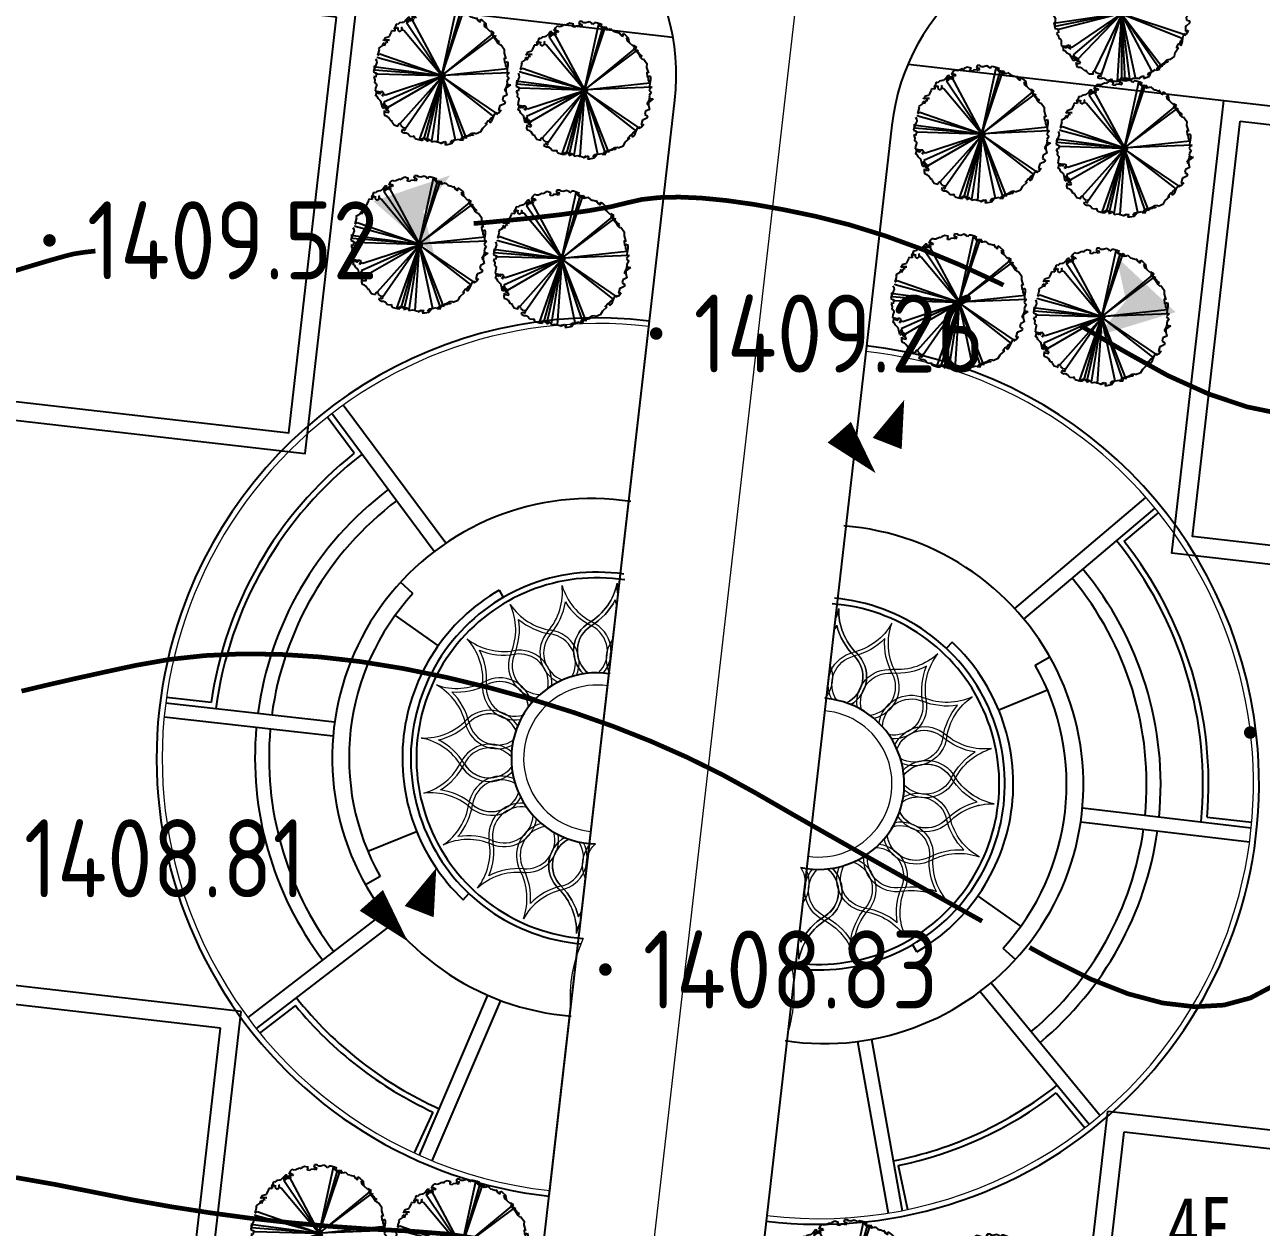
# Model space of a CAD drawing. Extents: x -2226 to 12369489, y -12501589 to 2275.
# Drawn here: x 5663848.56 to 5663888.19, y -6547785.49 to -6547746.96 of the extents above; entities that cross this region are included whole.
import ezdxf
from ezdxf.enums import TextEntityAlignment as Align

# ---------------------------------------------------------------- set-up
doc = ezdxf.new("R2010")
doc.units = 0
doc.header["$LTSCALE"] = 1000
doc.header["$MEASUREMENT"] = 0
doc.linetypes.add('DASHDOT2', pattern=[0.5, 0.25, -0.125, 0, -0.125])
doc.layers.get('0').update_dxf_attribs({"linetype": 'CONTINUOUS'})
for name, color, linetype in [('0-pav', 171, 'CONTINUOUS'), ('0-road', 33, 'CONTINUOUS'), ('0-tree', 93, 'CONTINUOUS'), ('pl-pudi01', 25, 'CONTINUOUS'), ('PUB_DIM', 3, 'CONTINUOUS'), ('PUB_TEXT', 7, 'CONTINUOUS'), ('周边地形图', 8, 'CONTINUOUS'), ('小品', 1, 'CONTINUOUS'), ('建筑轮廓', 2, 'CONTINUOUS'), ('车行道', 5, 'CONTINUOUS'), ('道路', 8, 'CONTINUOUS')]:
    doc.layers.add(name, color=color, linetype=linetype)
for name, color, linetype, lineweight in [('GROUND', 60, 'CONTINUOUS', 15), ('T填充层', 8, 'CONTINUOUS', 9), ('道路红线', 1, 'CONTINUOUS', 0)]:
    doc.layers.add(name, color=color, linetype=linetype, lineweight=lineweight)
doc.styles.add('HT', font='simhei.ttf', dxfattribs={"width": 0.8})
doc.styles.get("Standard").update_dxf_attribs({"font": 'GBENOR', "bigfont": 'GBCBIG'})

# ---------------------------------------------------------------- blocks, each defined once
blk = doc.blocks.new('gc090')
for points in [[(1.067, 1.447, 0, 1, 0), (0.52, 0.049, 1, 1, 0)], [(-1.016, 0.411, 1, 0, 0), (0.151, -0.902, 0, 0, 0)]]:
    blk.add_lwpolyline(points, format="xyseb")
blk = doc.blocks.new('wqeqweq')
at = {"layer": '0-tree', "color": 76}
for p, q in [((164421, -121681), (164339, -121702)), ((164483, -121702), (164421, -121681)), ((164638, -121629), (164545, -121691)), ((164741, -121650), (164638, -121629)), ((164762, -121681), (164741, -121650)), ((164803, -121609), (164762, -121681)), ((164855, -121598), (164803, -121609)), ((164979, -121598), (164855, -121598)), ((165084, -123763), (164948, -121609)), ((164948, -121609), (164969, -121650)), ((164969, -121650), (165031, -121660)), ((165062, -121609), (164979, -121598)), ((165031, -121660), (165062, -121691)), ((165041, -121640), (165062, -121609)), ((165041, -121691), (165041, -121640)), ((165092, -121681), (165041, -121691)), ((165084, -123763), (165185, -121629)), ((165123, -121660), (165092, -121681)), ((165154, -121691), (165123, -121660)), ((165185, -121629), (165258, -121681)), ((165258, -121681), (165196, -121702)), ((165247, -121712), (165330, -121671)), ((165330, -121671), (165351, -121650)), ((165351, -121650), (165454, -121702)), ((165722, -121753), (165640, -121681)), ((165640, -121681), (165733, -121753)), ((163688, -122042), (163647, -122104)), ((163761, -122042), (163688, -122042)), ((163812, -122021), (163761, -122042)), ((163905, -121939), (163812, -122021)), ((163967, -121939), (163905, -121939)), ((164050, -121836), (163967, -121908)), ((163967, -121908), (163967, -121939)), ((164143, -121836), (164050, -121836)), ((164184, -121836), (164143, -121836)), ((164163, -121856), (164184, -121836)), ((164174, -121929), (164163, -121856)), ((164246, -121918), (164174, -121929)), ((164266, -121877), (164246, -121918)), ((164380, -121836), (164266, -121877)), ((164339, -121702), (164339, -121784)), ((164339, -121784), (164390, -121784)), ((164421, -121856), (164380, -121836)), ((164390, -121784), (164411, -121753)), ((164411, -121753), (164442, -121815)), ((164442, -121815), (164421, -121825)), ((164421, -121825), (164421, -121856)), ((164545, -121691), (164483, -121702)), ((165062, -121691), (165092, -121691)), ((165092, -121691), (165084, -123763)), ((166311, -121991), (165084, -123763)), ((165084, -123763), (166383, -122063)), ((165144, -121733), (165154, -121691)), ((165196, -121702), (165247, -121712)), ((165454, -121702), (165516, -121702)), ((165516, -121702), (165536, -121702)), ((165536, -121702), (165660, -121702)), ((165660, -121702), (165722, -121753)), ((165733, -121753), (165753, -121774)), ((165753, -121774), (165805, -121774)), ((165805, -121774), (165784, -121691)), ((165784, -121691), (165857, -121712)), ((165857, -121712), (165980, -121774)), ((166032, -121898), (165929, -121794)), ((165929, -121794), (165960, -121877)), ((165960, -121877), (166063, -121918)), ((165980, -121774), (166032, -121898)), ((166063, -121918), (166177, -121980)), ((166177, -121980), (166197, -121960)), ((166197, -121960), (166311, -121991)), ((166301, -122032), (166228, -121970)), ((166228, -121970), (166228, -122021)), ((166228, -122021), (166311, -122104)), ((166332, -122094), (166301, -122032)), ((166383, -122063), (166383, -122145)), ((163430, -122465), (163399, -122475)), ((163492, -122352), (163430, -122465)), ((163533, -122269), (163492, -122352)), ((163513, -122372), (163585, -122331)), ((163554, -122434), (163513, -122372)), ((163585, -122259), (163533, -122269)), ((163533, -122455), (163647, -122279)), ((165084, -123763), (163533, -122455)), ((163585, -122393), (163554, -122434)), ((163585, -122331), (163585, -122259)), ((163595, -122362), (163585, -122393)), ((163647, -122352), (163595, -122362)), ((163647, -122104), (163626, -122207)), ((163626, -122207), (163647, -122166)), ((163647, -122166), (163709, -122176)), ((163647, -122279), (165084, -123763)), ((163730, -122290), (163647, -122352)), ((163761, -122228), (163657, -122238)), ((163657, -122238), (163657, -122269)), ((163657, -122269), (163657, -122290)), ((163657, -122290), (163730, -122290)), ((163709, -122176), (163771, -122187)), ((163771, -122187), (163761, -122228)), ((166311, -122104), (166435, -122187)), ((166466, -122166), (166332, -122094)), ((166383, -122145), (166466, -122187)), ((166435, -122187), (166528, -122279)), ((166486, -122197), (166466, -122166)), ((166466, -122187), (166559, -122248)), ((166569, -122218), (166486, -122197)), ((166528, -122279), (166600, -122310)), ((166559, -122248), (166569, -122218)), ((166600, -122310), (166631, -122290)), ((166631, -122290), (166776, -122403)), ((166776, -122403), (166807, -122527)), ((163141, -122868), (163120, -122991)), ((163244, -122806), (163141, -122826)), ((163141, -122826), (163141, -122868)), ((163244, -122713), (163193, -122713)), ((163193, -122713), (163244, -122806)), ((163203, -122744), (163306, -122672)), ((163224, -122682), (163203, -122744)), ((163275, -122579), (163224, -122579)), ((163224, -122579), (163224, -122682)), ((163244, -122775), (163244, -122713)), ((163317, -122517), (163275, -122579)), ((163306, -122672), (163327, -122754)), ((163399, -122475), (163317, -122517)), ((163327, -122754), (163409, -122775)), ((163409, -122775), (163451, -122702)), ((163451, -122651), (163420, -122630)), ((163420, -122630), (163440, -122713)), ((163440, -122713), (163513, -122702)), ((163451, -122702), (163451, -122651)), ((163513, -122702), (165084, -123763)), ((166807, -122527), (166910, -122692)), ((166910, -122692), (166858, -122672)), ((166858, -122672), (166858, -122692)), ((166858, -122692), (166899, -122795)), ((166899, -122795), (166920, -122816)), ((166920, -122816), (166982, -122754)), ((166972, -122899), (166930, -122785)), ((166982, -122754), (167013, -122806)), ((167013, -122806), (167034, -122878)), ((162996, -123115), (162976, -123208)), ((162976, -123208), (162986, -123177)), ((162986, -123177), (163162, -123136)), ((163120, -123033), (162996, -123115)), ((163162, -123136), (163038, -123167)), ((163038, -123167), (163110, -123208)), ((163058, -123260), (163048, -123353)), ((163100, -123239), (163058, -123239)), ((163058, -123239), (163058, -123260)), ((163110, -123208), (163100, -123239)), ((163120, -122991), (163120, -123033)), ((165084, -123763), (167044, -122971)), ((167147, -123084), (165084, -123763)), ((167044, -122971), (166972, -122899)), ((167034, -122878), (167044, -123002)), ((167044, -123002), (167065, -123084)), ((167065, -123084), (167127, -123095)), ((167127, -123105), (167085, -123198)), ((167085, -123198), (167127, -123229)), ((167127, -123095), (167147, -123084)), ((167127, -123229), (167168, -123249)), ((167168, -123249), (167137, -123373)), ((162996, -123363), (162893, -123476)), ((162893, -123476), (162924, -123507)), ((162924, -123507), (162924, -123631)), ((162924, -123631), (162924, -123703)), ((162924, -123703), (162986, -123641)), ((163017, -123270), (162976, -123322)), ((162976, -123322), (162996, -123363)), ((162986, -123641), (165084, -123763)), ((163048, -123353), (163017, -123270)), ((167137, -123373), (167158, -123425)), ((167168, -123538), (167137, -123662)), ((167137, -123662), (167168, -123672)), ((167158, -123425), (167168, -123538)), ((167281, -123445), (167168, -123590)), ((167168, -123672), (167178, -123559)), ((167168, -123590), (167189, -123672)), ((167178, -123456), (167281, -123445)), ((167178, -123559), (167178, -123456)), ((162893, -123837), (162934, -123879)), ((162934, -123879), (162965, -123951)), ((162955, -123786), (162945, -123755)), ((162955, -124023), (162945, -124075)), ((165084, -123763), (162955, -123786)), ((165084, -123763), (162955, -124188)), ((162965, -123951), (162955, -123992)), ((162955, -123992), (162955, -124023)), ((162976, -124075), (165084, -123763)), ((165041, -123788), (163065, -124290)), ((163513, -124849), (165084, -123788)), ((165084, -123788), (163533, -125096)), ((163647, -125272), (165084, -123788)), ((165106, -123778), (164211, -125622)), ((165078, -123825), (164426, -125734)), ((165084, -123788), (164948, -125942)), ((165092, -125860), (165084, -123788)), ((165084, -123788), (165185, -125922)), ((166311, -125561), (165084, -123788)), ((165084, -123788), (166383, -125488)), ((167147, -124467), (165084, -123788)), ((165084, -123788), (167044, -124580)), ((165087, -123778), (165534, -125864)), ((165087, -123797), (166056, -125631)), ((165087, -123806), (165339, -125883)), ((167261, -123796), (167158, -123889)), ((167158, -123889), (167168, -123992)), ((167168, -123992), (167261, -124013)), ((167189, -123672), (167261, -123796)), ((167261, -124013), (167261, -124085)), ((162955, -124095), (162914, -124064)), ((162914, -124064), (162934, -124157)), ((162934, -124157), (162945, -124250)), ((162945, -124075), (162976, -124075)), ((162945, -124250), (163017, -124261)), ((162955, -124147), (162955, -124095)), ((162955, -124188), (162955, -124147)), ((163027, -124384), (162996, -124405)), ((162996, -124405), (163058, -124488)), ((163017, -124261), (163079, -124281)), ((163058, -124395), (163027, -124384)), ((163089, -124291), (163048, -124302)), ((163048, -124302), (163058, -124395)), ((163079, -124281), (163089, -124291)), ((167137, -124446), (167096, -124426)), ((167096, -124426), (167096, -124488)), ((167168, -124168), (167137, -124178)), ((167137, -124178), (167137, -124343)), ((167137, -124343), (167158, -124343)), ((167178, -124415), (167137, -124446)), ((167158, -124343), (167220, -124312)), ((167261, -124085), (167168, -124168)), ((167220, -124312), (167178, -124415)), ((163058, -124488), (163069, -124570)), ((163069, -124570), (163100, -124570)), ((163100, -124570), (163141, -124601)), ((163141, -124601), (163151, -124642)), ((163151, -124642), (163151, -124735)), ((163151, -124735), (163162, -124818)), ((163162, -124818), (163358, -124807)), ((163224, -124869), (163203, -124807)), ((163203, -124807), (163306, -124880)), ((163306, -124880), (163327, -124797)), ((163327, -124797), (163409, -124776)), ((163358, -124807), (163337, -124880)), ((163409, -124776), (163451, -124849)), ((163420, -124921), (163440, -124838)), ((163440, -124838), (163513, -124849)), ((163451, -124849), (163451, -124900)), ((166858, -124859), (166899, -124756)), ((166899, -124756), (166920, -124735)), ((166920, -124735), (166982, -124797)), ((166972, -124653), (166930, -124766)), ((167044, -124580), (166972, -124653)), ((166982, -124797), (167013, -124745)), ((167013, -124745), (167034, -124673)), ((167034, -124673), (167044, -124549)), ((167044, -124549), (167065, -124467)), ((167065, -124467), (167127, -124457)), ((167127, -124457), (167147, -124467)), ((163224, -124972), (163224, -124869)), ((163275, -124972), (163224, -124972)), ((163317, -125034), (163275, -124972)), ((163399, -125076), (163317, -125034)), ((163430, -125086), (163399, -125076)), ((163451, -124900), (163420, -124921)), ((163492, -125199), (163430, -125086)), ((163533, -125282), (163492, -125199)), ((163554, -125117), (163513, -125179)), ((163513, -125179), (163585, -125220)), ((163533, -125096), (163647, -125272)), ((163585, -125158), (163554, -125117)), ((163595, -125189), (163585, -125158)), ((163585, -125220), (163585, -125292)), ((163647, -125199), (163595, -125189)), ((163730, -125261), (163647, -125199)), ((166528, -125272), (166600, -125241)), ((166600, -125241), (166631, -125261)), ((166631, -125261), (166776, -125148)), ((166776, -125148), (166807, -125024)), ((166807, -125024), (166910, -124859)), ((166910, -124859), (166858, -124880)), ((166858, -124880), (166858, -124859)), ((163585, -125292), (163533, -125282)), ((163647, -125447), (163626, -125344)), ((163626, -125344), (163647, -125385)), ((163647, -125385), (163709, -125375)), ((163688, -125509), (163647, -125447)), ((163657, -125282), (163657, -125261)), ((163657, -125261), (163730, -125261)), ((163657, -125313), (163657, -125282)), ((163761, -125323), (163657, -125313)), ((163761, -125509), (163688, -125509)), ((163709, -125375), (163771, -125365)), ((163771, -125365), (163761, -125323)), ((163812, -125530), (163761, -125509)), ((163905, -125612), (163812, -125530)), ((163967, -125612), (163905, -125612)), ((163967, -125643), (163967, -125612)), ((164050, -125715), (163967, -125643)), ((164174, -125623), (164163, -125695)), ((164246, -125633), (164174, -125623)), ((164266, -125674), (164246, -125633)), ((165960, -125674), (166063, -125633)), ((166063, -125633), (166177, -125571)), ((166177, -125571), (166197, -125592)), ((166197, -125592), (166311, -125561)), ((166228, -125530), (166311, -125447)), ((166301, -125519), (166228, -125581)), ((166228, -125581), (166228, -125530)), ((166332, -125457), (166301, -125519)), ((166311, -125447), (166435, -125365)), ((166466, -125385), (166332, -125457)), ((166383, -125406), (166466, -125365)), ((166383, -125488), (166383, -125406)), ((166435, -125365), (166528, -125272)), ((166466, -125365), (166559, -125303)), ((166486, -125354), (166466, -125385)), ((166569, -125334), (166486, -125354)), ((166559, -125303), (166569, -125334)), ((164143, -125715), (164050, -125715)), ((164184, -125715), (164143, -125715)), ((164163, -125695), (164184, -125715)), ((164380, -125715), (164266, -125674)), ((164339, -125850), (164339, -125767)), ((164339, -125767), (164390, -125767)), ((164421, -125870), (164339, -125850)), ((164421, -125695), (164380, -125715)), ((164390, -125767), (164411, -125798)), ((164411, -125798), (164442, -125736)), ((164421, -125726), (164421, -125695)), ((164442, -125736), (164421, -125726)), ((164483, -125850), (164421, -125870)), ((164545, -125860), (164483, -125850)), ((164638, -125922), (164545, -125860)), ((164741, -125901), (164638, -125922)), ((164762, -125870), (164741, -125901)), ((164803, -125942), (164762, -125870)), ((164855, -125953), (164803, -125942)), ((164979, -125953), (164855, -125953)), ((164948, -125942), (164969, -125901)), ((164969, -125901), (165031, -125891)), ((165062, -125942), (164979, -125953)), ((165031, -125891), (165062, -125860)), ((165092, -125870), (165041, -125860)), ((165041, -125860), (165041, -125911)), ((165041, -125911), (165062, -125942)), ((165062, -125860), (165092, -125860)), ((165123, -125891), (165092, -125870)), ((165154, -125860), (165123, -125891)), ((165144, -125819), (165154, -125860)), ((165185, -125922), (165258, -125870)), ((165196, -125850), (165247, -125839)), ((165258, -125870), (165196, -125850)), ((165247, -125839), (165330, -125880)), ((165330, -125880), (165351, -125901)), ((165351, -125901), (165454, -125850)), ((165454, -125850), (165516, -125850)), ((165516, -125850), (165536, -125850)), ((165536, -125850), (165660, -125850)), ((165722, -125798), (165640, -125870)), ((165640, -125870), (165733, -125798)), ((165660, -125850), (165722, -125798)), ((165733, -125798), (165753, -125777)), ((165753, -125777), (165805, -125777)), ((165805, -125777), (165784, -125860)), ((165784, -125860), (165857, -125839)), ((165857, -125839), (165980, -125777)), ((166032, -125653), (165929, -125757)), ((165929, -125757), (165960, -125674)), ((165980, -125777), (166032, -125653))]:
    blk.add_line(p, q, dxfattribs=at)
for centre, radius in [((165069, -123732), 75.1), ((165078, -123769), 85.9), ((165056, -123787), 34.9), ((165106, -123778), 75.1), ((165083, -123767), 42.8)]:
    blk.add_circle(centre, radius, dxfattribs=at)

msp = doc.modelspace()

# ---------------------------------------------------------------- hatches: boundary and pattern name
at = {"layer": 'PUB_DIM'}
for points in [[(5663861.336, -6547752.934), (5663862.197, -6547751.782), (5663859.735, -6547752.612), (5663861.684, -6547754.329)], [(5663883.858, -6547755.796), (5663882.962, -6547756.921), (5663885.449, -6547756.167), (5663883.553, -6547754.39)]]:
    msp.add_hatch(color=256, dxfattribs=at).paths.add_polyline_path(points)

# ---------------------------------------------------------------- linework, layer by layer
for p, q in [((5663863.397, -6547778.055), (5663861.198, -6547783.181)), ((5663863.814, -6547778.224), (5663861.612, -6547783.359)), ((5663875.7, -6547779.468), (5663876.68, -6547784.959)), ((5663875.256, -6547779.538), (5663876.237, -6547785.038))]:
    msp.add_line(p, q)
at = {"layer": '0-pav', "color": 9}
for p, q in [((5663862.053, -6547763.573), (5663858.763, -6547759.149)), ((5663861.687, -6547763.836), (5663858.401, -6547759.417)), ((5663880.291, -6547765.666), (5663884.499, -6547762.103)), ((5663880.588, -6547766.005), (5663884.789, -6547762.447)), ((5663861.004, -6547765.186), (5663860.607, -6547764.82)), ((5663863.764, -6547765.074), (5663863.899, -6547765.307)), ((5663860.433, -6547765.884), (5663861.81, -6547766.859)), ((5663878.285, -6547766.741), (5663878.1, -6547766.937)), ((5663880.947, -6547767.475), (5663881.417, -6547767.209)), ((5663881.345, -6547768.284), (5663879.783, -6547768.923)), ((5663858.492, -6547769.302), (5663853.076, -6547768.699)), ((5663858.443, -6547769.749), (5663853.026, -6547769.146)), ((5663882.461, -6547772.053), (5663887.873, -6547772.694)), ((5663882.408, -6547772.5), (5663887.82, -6547773.141)), ((5663859.557, -6547773.444), (5663861.12, -6547772.809)), ((5663859.953, -6547774.254), (5663859.482, -6547774.519)), ((5663862.614, -6547774.995), (5663862.799, -6547774.798)), ((5663880.485, -6547775.847), (5663879.106, -6547774.874)), ((5663860.069, -6547775.419), (5663855.705, -6547778.767)), ((5663860.349, -6547775.772), (5663855.979, -6547779.124)), ((5663877.157, -6547776.664), (5663877.02, -6547776.431)), ((5663879.916, -6547776.546), (5663880.314, -6547776.91)), ((5663879.187, -6547777.935), (5663882.683, -6547782.19)), ((5663879.539, -6547777.654), (5663883.031, -6547781.904))]:
    msp.add_line(p, q, dxfattribs=at)
for centre, radius, start, end in [((5663866.719, -6547770.443), 10.78, 127.1495, 172.4562), ((5663866.719, -6547770.443), 10.33, 127.1495, 172.4043), ((5663866.719, -6547770.443), 8.305, 81.1966, 265.5773), ((5663874.19, -6547771.301), 8.305, 261.325, 85.7058), ((5663874.19, -6547771.301), 10.78, 354.4462, 39.7528), ((5663866.898, -6547770.464), 5.965, 81.7144, 265.0673), ((5663866.898, -6547770.464), 5.785, 81.1052, 265.6775), ((5663874.19, -6547771.301), 10.33, 354.498, 39.7528), ((5663866.719, -6547770.443), 7.765, 137.3885, 209.3884), ((5663866.898, -6547770.464), 6.235, 120.1746, 226.6023), ((5663874.011, -6547771.281), 5.785, 261.2249, 85.7971), ((5663874.011, -6547771.281), 5.965, 261.835, 85.1879), ((5663874.011, -6547771.281), 6.235, 300.3, 46.7277), ((5663874.19, -6547771.301), 7.765, 317.5139, 29.5139), ((5663866.719, -6547770.443), 10.78, 174.848, 216.9536), ((5663866.719, -6547770.443), 10.33, 174.9003, 216.9536), ((5663874.19, -6547771.301), 10.33, 309.9488, 352.002), ((5663874.19, -6547771.301), 10.78, 309.9488, 352.0543)]:
    msp.add_arc(centre, radius, start, end, dxfattribs=at)
at = {"layer": 'GROUND', "color": 9}
for centre, radius, start, end in [((5663866.898, -6547770.464), 13.934, 83.1228, 193.8855), ((5663874.011, -6547771.281), 13.934, 333.0168, 83.7795), ((5663866.898, -6547770.464), 13.934, 193.8855, 263.7795), ((5663870.54, -6547778.135), 4.5, 154.9921, 184.713), ((5663868.725, -6547777.927), 4.5, 342.1893, 11.9103), ((5663874.011, -6547771.281), 13.934, 263.1228, 333.0168)]:
    msp.add_arc(centre, radius, start, end, dxfattribs=at)
at = {"layer": 'pl-pudi01'}
for p, q in [((5663859.216, -6547746.191), (5663869.338, -6547747.353)), ((5663876.872, -6547748.218), (5663886.993, -6547749.38))]:
    msp.add_line(p, q, dxfattribs=at)
at = {"layer": 'T填充层'}
for centre, start, end in [((5663866.898, -6547770.464), 81.5009, 265.4014), ((5663866.898, -6547770.464), 81.5009, 265.4014), ((5663874.011, -6547771.281), 261.5009, 85.4014), ((5663874.011, -6547771.281), 261.5009, 85.4014)]:
    msp.add_arc(centre, 2.347, start, end, dxfattribs=at)
at = {"layer": 'T填充层', "extrusion": (-1.03458e-10, -1.85213e-10, -1)}
for centre, major_axis, start_param, end_param in [((5663865.653, -6547764.462), (1.616, 1.064), 0.782615, 1.607055), ((5663869.482, -6547764.906), (1.882, 0.444), 3.19828, 3.403849), ((5663865.653, -6547764.462), (-1.809, 0.97), 3.11629, 3.674126), ((5663869.482, -6547764.906), (1.842, 0.907), 3.269214, 3.362751), ((5663867.202, -6547767.011), (-0.455, 0.944), 4.368289, 6.185888), ((5663867.202, -6547767.011), (0.486, 0.792), 3.264818, 5.186562), ((5663868.254, -6547767.274), (-0.425, 0.958), 4.651711, 5.775712), ((5663868.254, -6547767.274), (-0.87, 0.326), -0.480259, -0.00833), ((5663866.404, -6547773.895), (0.844, 0.621), 2.981795, 4.799396), ((5663866.404, -6547773.895), (0.845, 0.387), 2.777536, 4.650863), ((5663867.488, -6547773.88), (0.548, 0.893), 3.731782, 4.871535), ((5663867.488, -6547773.88), (0.775, 0.513), 3.572858, 4.539492), ((5663864.313, -6547776.022), (-0.646, 1.823), 1.11754, 1.941982), ((5663864.313, -6547776.022), (-0.357, 2.021), 0.951501, 1.509339), ((5663868.142, -6547776.466), (1.377, 1.522), 4.443815, 4.549393), ((5663868.142, -6547776.466), (0.512, 1.865), 4.645026, 4.870644)]:
    msp.add_ellipse(centre, major_axis=major_axis, ratio=1, start_param=start_param, end_param=end_param, dxfattribs=at)
at = {"layer": 'T填充层'}
for centre, major_axis, start_param, end_param in [((5663865.653, -6547764.462), (-1.732, 0.861), 2.578235, 3.402681), ((5663869.482, -6547764.906), (-1.347, 1.388), 0.770253, 0.975821), ((5663863.86, -6547765.141), (1.932, -0.087), -0.665458, 0.158988), ((5663867.638, -6547764.38), (0.598, 1.839), 2.168859, 2.993291), ((5663865.722, -6547764.449), (-1.582, 1.113), 1.211046, 2.035492), ((5663862.363, -6547766.34), (1.888, 0.419), -0.614932, 0.209511), ((5663863.86, -6547765.141), (-2.025, 0.338), 2.596304, 3.154139), ((5663867.638, -6547764.38), (1.44, 1.463), 2.898833, 3.456671), ((5663865.653, -6547764.462), (-1.591, 1.297), 2.800535, 3.358375), ((5663869.482, -6547764.906), (1.986, 0.519), 3.122124, 3.215661), ((5663862.363, -6547766.34), (0.35, 2.023), 4.486968, 5.044804), ((5663865.722, -6547764.449), (1.731, 1.103), 3.439064, 3.996908), ((5663872.753, -6547765.282), (-1.733, 0.859), 3.19828, 3.403849), ((5663876.583, -6547765.717), (-1.332, 1.402), 0.782615, 1.607055), ((5663866.12, -6547767.086), (0.966, 0.405), 2.033878, 3.851494), ((5663865.281, -6547767.398), (0.822, 0.65), -1.064821, 0.752782), ((5663867.202, -6547767.011), (-0.705, 0.775), -0.191958, 1.62565), ((5663867.202, -6547767.011), (0.421, 0.829), 1.01574, 2.937489), ((5663866.307, -6547767.048), (0.845, 0.387), -1.242948, 0.678799), ((5663866.307, -6547767.048), (0.652, 0.82), 4.674608, 6.492208), ((5663872.753, -6547765.282), (-1.588, 1.3), 3.269214, 3.362751), ((5663876.583, -6547765.717), (1.982, 0.535), 3.11629, 3.674126), ((5663863.92, -6547765.106), (1.924, -0.196), 4.155194, 4.979639), ((5663861.311, -6547767.943), (1.777, 0.763), -0.488063, 0.336384), ((5663866.12, -6547767.086), (-0.656, 0.658), 0.076124, 1.997873), ((5663865.281, -6547767.398), (-0.184, 0.911), 4.013246, 5.934994), ((5663861.311, -6547767.943), (1.988, 0.51), -0.333428, 0.224414), ((5663863.92, -6547765.106), (-1.56, 1.334), 1.886171, 2.444014), ((5663865.114, -6547767.492), (1.004, 0.302), 2.452787, 4.270396), ((5663865.114, -6547767.492), (0.738, 0.565), 2.092063, 4.013807), ((5663864.412, -6547768.048), (-1.005, 0.298), 3.349105, 5.166705), ((5663864.412, -6547768.048), (-0.894, 0.252), 3.231449, 5.153196), ((5663874.497, -6547767.848), (-0.294, 0.882), 3.264818, 5.186562), ((5663874.497, -6547767.848), (0.657, 0.817), 4.368289, 6.185888), ((5663873.413, -6547767.866), (0.631, 0.836), 4.651711, 5.775712), ((5663862.41, -6547766.289), (-0.38, 1.897), 2.599539, 3.423983), ((5663863.787, -6547768.934), (0.906, 0.527), -0.294378, 1.523236), ((5663863.787, -6547768.934), (0.906, 0.527), -0.294378, 1.523236), ((5663863.787, -6547768.934), (-0.87, 0.326), 3.628619, 5.55037), ((5663863.787, -6547768.934), (-0.872, 0.321), 3.672155, 5.545488), ((5663873.413, -6547767.866), (0.921, 0.12), -0.480259, -0.00833), ((5663860.805, -6547769.793), (-1.129, 1.57), 4.320612, 5.145059), ((5663862.41, -6547766.289), (-0.625, 1.955), 2.754333, 3.312177), ((5663860.805, -6547769.793), (1.828, 0.933), -0.240085, 0.317761), ((5663864.283, -6547768.188), (0.909, 0.521), 2.539327, 4.356941), ((5663864.283, -6547768.188), (-0.753, 0.545), 0.544492, 2.466245), ((5663863.467, -6547769.97), (0.422, 0.959), -0.609607, 1.208007), ((5663863.467, -6547769.97), (1.041, 0.116), 0.436186, 2.2538), ((5663863.467, -6547769.97), (-0.065, 0.927), -1.198087, 0.723664), ((5663863.467, -6547769.97), (0.137, 0.919), -0.931146, 0.942186), ((5663861.34, -6547767.88), (-1.183, 1.53), 2.453134, 3.277579), ((5663861.34, -6547767.88), (-1.402, 1.332), 2.300049, 3.124494), ((5663861.34, -6547767.88), (-0.79, 1.895), 2.982824, 3.540669), ((5663861.34, -6547767.88), (1.632, 1.245), 4.296788, 4.854631), ((5663863.708, -6547769.108), (0.861, 0.597), 2.767159, 4.584769), ((5663863.708, -6547769.108), (0.926, 0.082), 3.284878, 5.206628), ((5663860.896, -6547771.708), (1.168, 1.542), -0.376436, 0.448006), ((5663860.896, -6547771.708), (-1.626, 1.047), 4.259686, 5.084131), ((5663860.896, -6547771.708), (-1.795, 0.996), 4.194031, 4.751872), ((5663860.896, -6547771.708), (-1.431, 1.472), 4.487235, 5.04508), ((5663863.482, -6547771.054), (0.971, 0.395), 0.474631, 2.292245), ((5663863.482, -6547771.054), (-0.281, 0.886), -1.121029, 0.800722), ((5663860.813, -6547769.724), (1.926, 0.181), -1.38098, -0.556535), ((5663860.813, -6547769.724), (0.182, 2.045), 3.780913, 4.338758), ((5663863.445, -6547770.16), (-0.999, 0.316), 0.852269, 2.669875), ((5663863.445, -6547770.16), (-0.408, 0.965), 1.717004, 3.534622), ((5663863.445, -6547770.16), (-0.084, 0.926), 2.02652, 3.899847), ((5663863.445, -6547770.16), (-0.895, 0.249), 0.817585, 2.739338), ((5663863.832, -6547772.081), (-0.548, 0.893), -0.945542, 0.872071), ((5663863.832, -6547772.081), (0.917, 0.148), 0.911636, 2.833387), ((5663861.574, -6547773.502), (-1.828, 0.632), 4.334299, 5.158739), ((5663861.574, -6547773.502), (0.751, 1.91), -0.335914, 0.221926), ((5663863.52, -6547771.242), (0.906, 0.208), 3.775874, 5.697622), ((5663860.882, -6547771.64), (0.904, 1.71), 4.225732, 5.050177), ((5663860.882, -6547771.64), (-1.719, 1.122), 3.013445, 3.57129), ((5663863.52, -6547771.242), (-0.715, 0.766), 1.680419, 3.498024), ((5663863.52, -6547771.242), (-0.715, 0.766), 1.680419, 3.498024), ((5663863.52, -6547771.242), (0.905, 0.213), 3.770079, 5.643406), ((5663864.481, -6547772.949), (0.27, 1.013), 0.179526, 1.997142), ((5663864.481, -6547772.949), (-0.15, 0.917), -0.347082, 1.574669), ((5663863.926, -6547772.248), (-0.541, 0.755), 2.123335, 4.045083), ((5663863.926, -6547772.248), (1.046, -0.068), 4.380324, 6.197931), ((5663865.368, -6547773.574), (0.597, 0.861), 0.839136, 2.656751), ((5663865.368, -6547773.574), (0.791, 0.487), 1.147645, 3.069395), ((5663862.774, -6547774.998), (1.932, 0.084), 1.130886, 1.955329), ((5663862.774, -6547774.998), (2.051, -0.084), 1.214959, 1.772802), ((5663861.54, -6547773.441), (-0.038, 1.934), 4.034132, 4.858577), ((5663861.54, -6547773.441), (-2.026, 0.331), 2.911412, 3.469258), ((5663864.622, -6547773.079), (-1.033, 0.178), 1.658644, 3.476251), ((5663864.622, -6547773.079), (0.74, 0.562), 3.981095, 5.902844), ((5663866.404, -6547773.895), (1.043, 0.104), 2.018613, 3.836229), ((5663866.404, -6547773.895), (0.908, 0.197), 1.800059, 3.721812), ((5663865.542, -6547773.654), (-0.649, 0.665), 2.600487, 4.522234), ((5663865.542, -6547773.654), (-0.319, 0.998), 3.063876, 4.881483), ((5663864.377, -6547776.051), (-1.857, 0.874), -1.213114, -0.655273), ((5663872.662, -6547774.474), (-0.639, 0.675), 3.572858, 4.539492), ((5663864.377, -6547776.051), (1.71, 0.904), 1.001856, 1.826298), ((5663862.722, -6547774.951), (-0.4, 1.892), 4.159612, 4.984056), ((5663862.722, -6547774.951), (1.358, 1.54), -0.926047, -0.368203), ((5663872.662, -6547774.474), (-0.331, 0.994), 3.731782, 4.871535), ((5663873.714, -6547774.734), (-0.735, 0.569), 2.777536, 4.650863), ((5663873.714, -6547774.734), (-0.681, 0.796), 2.981795, 4.799396), ((5663866.227, -6547776.557), (-1.356, 1.38), -0.544804, 0.279635), ((5663866.227, -6547776.557), (-0.912, 1.839), -0.228318, 0.329522), ((5663864.313, -6547776.022), (-0.076, 1.933), 4.642573, 5.467022), ((5663864.313, -6547776.022), (-0.993, 1.796), 4.443538, 5.001383), ((5663868.142, -6547776.466), (0.747, 1.912), 1.370452, 1.47603), ((5663875.268, -6547777.28), (0.806, 1.888), 0.951501, 1.509339), ((5663868.142, -6547776.466), (1.045, 1.628), 1.715471, 1.94109), ((5663875.268, -6547777.28), (1.043, 1.629), 1.11754, 1.941982), ((5663871.439, -6547776.844), (-0.997, 1.795), 4.443815, 4.549393), ((5663871.439, -6547776.844), (-0.076, 1.933), 4.645026, 4.870644)]:
    msp.add_ellipse(centre, major_axis=major_axis, ratio=1, start_param=start_param, end_param=end_param, dxfattribs=at)
at = {"layer": 'T填充层', "extrusion": (5.87953e-11, -2.03839e-10, -1)}
for centre, major_axis, start_param, end_param in [((5663872.753, -6547765.282), (1.626, 1.047), 0.770253, 0.975821), ((5663876.583, -6547765.717), (1.882, 0.446), 2.578235, 3.402681), ((5663872.753, -6547765.282), (-1.817, 0.956), 3.122124, 3.215661), ((5663876.583, -6547765.717), (1.844, 0.902), 2.800535, 3.358375), ((5663879.362, -6547768.291), (0.118, 2.049), 4.486968, 5.044804), ((5663876.281, -6547768.661), (0.386, 0.845), 4.013246, 5.934994), ((5663876.979, -6547769.49), (0.928, 0.043), 3.231449, 5.153196), ((5663876.422, -6547768.79), (-0.591, 0.717), 2.092063, 4.013807), ((5663876.422, -6547768.79), (-0.909, 0.521), 2.452787, 4.270396), ((5663880.024, -6547770.091), (-1.558, 1.146), -0.488063, 0.336384), ((5663880.097, -6547772.008), (-1.569, 1.323), -0.240085, 0.317761), ((5663879.574, -6547773.853), (1.974, 0.563), 4.194031, 4.751872), ((5663879.574, -6547773.853), (1.727, 1.11), 4.487235, 5.04508), ((5663879.574, -6547773.853), (-0.788, 1.766), -0.376436, 0.448006), ((5663879.574, -6547773.853), (1.821, 0.651), 4.259686, 5.084131), ((5663880.105, -6547771.938), (0.286, 2.033), 3.780913, 4.338758), ((5663875.801, -6547774.249), (0.354, 0.859), -0.347082, 1.574669), ((5663878.507, -6547775.446), (-0.299, 2.031), -0.335914, 0.221926), ((5663874.796, -6547774.657), (-0.386, 0.974), 0.839136, 2.656751), ((5663876.501, -6547773.691), (-1.034, 0.171), 4.380324, 6.197931), ((5663879.603, -6547773.789), (1.929, 0.703), 3.013445, 3.57129), ((5663879.603, -6547773.789), (-0.493, 1.87), 4.225732, 5.050177), ((5663874.609, -6547774.695), (0.537, 0.9), 3.063876, 4.881483), ((5663873.284, -6547777.367), (1.305, 1.585), -0.228318, 0.329522), ((5663875.2, -6547777.293), (-1.46, 1.268), 1.001856, 1.826298), ((5663871.439, -6547776.844), (-0.649, 1.822), 1.715471, 1.94109)]:
    msp.add_ellipse(centre, major_axis=major_axis, ratio=1, start_param=start_param, end_param=end_param, dxfattribs=at)
at = {"layer": 'T填充层', "extrusion": (5.87952e-11, -2.03839e-10, -1)}
for centre, major_axis, start_param, end_param in [((5663874.669, -6547765.187), (-0.165, 1.927), 2.168859, 2.993291), ((5663874.497, -6547767.848), (-0.222, 0.902), 1.01574, 2.937489), ((5663875.534, -6547768.167), (-0.849, 0.614), 2.033878, 3.851494), ((5663877.073, -6547769.657), (0.857, 0.36), 0.544492, 2.466245), ((5663880.097, -6547772.008), (1.456, 1.273), 4.320612, 5.145059), ((5663877.425, -6547770.683), (-0.704, 0.777), 2.767159, 4.584769), ((5663875.268, -6547777.28), (0.512, 1.865), 4.642573, 5.467022)]:
    msp.add_ellipse(centre, major_axis=major_axis, ratio=1, start_param=start_param, end_param=end_param, dxfattribs=at)
at = {"layer": 'T填充层', "extrusion": (5.87954e-11, -2.03839e-10, -1)}
for centre, major_axis, start_param, end_param in [((5663878.176, -6547766.784), (-1.902, 0.353), -0.665458, 0.158988), ((5663874.669, -6547765.187), (-1.071, 1.751), 2.898833, 3.456671), ((5663878.176, -6547766.784), (2.049, -0.13), 2.596304, 3.154139), ((5663874.497, -6547767.848), (0.862, 0.595), -0.191958, 1.62565), ((5663876.519, -6547765.688), (1.793, 0.725), 1.211046, 2.035492), ((5663875.534, -6547768.167), (0.788, 0.492), 0.076124, 1.997873), ((5663877.387, -6547770.495), (0.922, 0.12), 3.628619, 5.55037), ((5663877.387, -6547770.495), (0.922, 0.115), 3.672155, 5.545488), ((5663879.327, -6547768.231), (0.799, 1.761), 2.599539, 3.423983), ((5663877.464, -6547771.577), (0.274, 0.888), -1.198087, 0.723664), ((5663877.464, -6547771.577), (0.075, 0.926), -0.931146, 0.942186), ((5663877.425, -6547770.683), (-0.883, 0.29), 3.284878, 5.206628), ((5663880.01, -6547770.023), (1.199, 1.666), 2.982824, 3.540669), ((5663880.01, -6547770.023), (-1.307, 1.583), 4.296788, 4.854631), ((5663880.01, -6547770.023), (1.499, 1.222), 2.453134, 3.277579), ((5663877.443, -6547771.767), (0.291, 0.883), 2.02652, 3.899847), ((5663880.105, -6547771.938), (-1.834, 0.613), -1.38098, -0.556535), ((5663876.631, -6547773.55), (-0.86, 0.352), 0.911636, 2.833387), ((5663877.125, -6547772.804), (-0.833, 0.413), 3.770079, 5.643406), ((5663878.507, -6547775.446), (1.924, 0.201), 4.334299, 5.158739), ((5663873.714, -6547774.734), (-0.84, 0.398), 1.800059, 3.721812), ((5663878.554, -6547775.395), (2.048, -0.137), 2.911412, 3.469258), ((5663878.554, -6547775.395), (0.475, 1.875), 4.034132, 4.858577), ((5663877, -6547776.632), (-1.863, 0.52), 1.130886, 1.955329), ((5663877.061, -6547776.597), (0.818, 1.753), 4.159612, 4.984056), ((5663871.439, -6547776.844), (-0.294, 2.032), 1.370452, 1.47603)]:
    msp.add_ellipse(centre, major_axis=major_axis, ratio=1, start_param=start_param, end_param=end_param, dxfattribs=at)
at = {"layer": 'T填充层', "extrusion": (5.87953e-11, -2.0384e-10, -1)}
for centre, major_axis, start_param, end_param in [((5663875.36, -6547768.088), (-0.449, 0.947), 4.674608, 6.492208), ((5663875.36, -6547768.088), (-0.735, 0.568), -1.242948, 0.678799), ((5663876.281, -6547768.661), (-0.653, 0.82), -1.064821, 0.752782), ((5663878.125, -6547766.737), (1.822, 0.946), 1.886171, 2.444014), ((5663878.125, -6547766.737), (-1.919, 0.245), 4.155194, 4.979639), ((5663880.024, -6547770.091), (-1.821, 0.947), -0.333428, 0.224414), ((5663877.387, -6547770.495), (-0.762, 0.719), -0.294378, 1.523236), ((5663877.387, -6547770.495), (-0.762, 0.719), -0.294378, 1.523236), ((5663877.464, -6547771.577), (-0.193, 1.03), -0.609607, 1.208007), ((5663877.464, -6547771.577), (-0.988, 0.349), 0.436186, 2.2538), ((5663877.204, -6547772.63), (-0.856, 0.605), 0.474631, 2.292245), ((5663877.443, -6547771.767), (1.045, 0.081), 0.852269, 2.669875), ((5663875.635, -6547774.343), (-0.594, 0.715), 3.981095, 5.902844), ((5663873.714, -6547774.734), (-0.992, 0.338), 2.018613, 3.836229), ((5663877, -6547776.632), (-2.017, 0.383), 1.214959, 1.772802), ((5663877.061, -6547776.597), (-0.973, 1.807), -0.926047, -0.368203)]:
    msp.add_ellipse(centre, major_axis=major_axis, ratio=1, start_param=start_param, end_param=end_param, dxfattribs=at)
at = {"layer": 'T填充层', "extrusion": (5.87951e-11, -2.0384e-10, -1)}
msp.add_ellipse((5663879.362, -6547768.291), major_axis=(-1.744, 0.836), ratio=1, start_param=-0.614932, end_param=0.209511, dxfattribs=at)
at = {"layer": 'T填充层', "extrusion": (5.87954e-11, -2.0384e-10, -1)}
for centre, major_axis, start_param, end_param in [((5663876.519, -6547765.688), (-1.437, 1.466), 3.439064, 3.996908), ((5663877.204, -6547772.63), (0.475, 0.799), -1.121029, 0.800722), ((5663877.443, -6547771.767), (0.616, 0.848), 1.717004, 3.534622), ((5663877.125, -6547772.804), (0.87, 0.585), 1.680419, 3.498024), ((5663877.125, -6547772.804), (0.87, 0.585), 1.680419, 3.498024), ((5663877.125, -6547772.804), (-0.835, 0.408), 3.775874, 5.697622)]:
    msp.add_ellipse(centre, major_axis=major_axis, ratio=1, start_param=start_param, end_param=end_param, dxfattribs=at)
at = {"layer": 'T填充层', "extrusion": (5.87951e-11, -2.03839e-10, -1)}
for centre, major_axis, start_param, end_param in [((5663876.979, -6547769.49), (1.046, 0.063), 3.349105, 5.166705), ((5663877.443, -6547771.767), (0.928, 0.04), 0.817585, 2.739338), ((5663875.801, -6547774.249), (-0.034, 1.047), 0.179526, 1.997142)]:
    msp.add_ellipse(centre, major_axis=major_axis, ratio=1, start_param=start_param, end_param=end_param, dxfattribs=at)
at = {"layer": 'T填充层', "extrusion": (5.87952e-11, -2.0384e-10, -1)}
for centre, major_axis, start_param, end_param in [((5663877.073, -6547769.657), (-0.768, 0.713), 2.539327, 4.356941), ((5663879.327, -6547768.231), (1.052, 1.763), 2.754333, 3.312177), ((5663880.01, -6547770.023), (1.668, 0.979), 2.300049, 3.124494), ((5663876.631, -6547773.55), (0.736, 0.746), -0.945542, 0.872071), ((5663876.501, -6547773.691), (0.698, 0.613), 2.123335, 4.045083), ((5663874.609, -6547774.695), (0.783, 0.501), 2.600487, 4.522234), ((5663875.2, -6547777.293), (2.007, 0.431), -1.213114, -0.655273), ((5663873.284, -6547777.367), (1.633, 1.037), -0.544804, 0.279635)]:
    msp.add_ellipse(centre, major_axis=major_axis, ratio=1, start_param=start_param, end_param=end_param, dxfattribs=at)
at = {"layer": 'T填充层', "extrusion": (5.87955e-11, -2.03839e-10, -1)}
for centre, major_axis, start_param, end_param in [((5663875.635, -6547774.343), (1.046, -0.061), 1.658644, 3.476251), ((5663874.796, -6547774.657), (-0.66, 0.654), 1.147645, 3.069395), ((5663875.268, -6547777.28), (1.375, 1.525), 4.443538, 5.001383)]:
    msp.add_ellipse(centre, major_axis=major_axis, ratio=1, start_param=start_param, end_param=end_param, dxfattribs=at)
at = {"layer": '周边地形图', "const_width": 0.15}
for points in [[(5663882.396, -6547756.6), (5663882.446, -6547756.627), (5663883.828, -6547757.437), (5663885.197, -6547758.198), (5663886.5, -6547758.786), (5663887.736, -6547759.201), (5663888.906, -6547759.442), (5663890.009, -6547759.511), (5663891.045, -6547759.407), (5663892.015, -6547759.13), (5663892.918, -6547758.679), (5663893.767, -6547758.134), (5663894.576, -6547757.57), (5663895.344, -6547756.988), (5663896.072, -6547756.389), (5663896.759, -6547755.771), (5663897.405, -6547755.136), (5663898.011, -6547754.482), (5663898.576, -6547753.811), (5663899.13, -6547753.138), (5663899.703, -6547752.481), (5663900.294, -6547751.839), (5663900.453, -6547751.677)], [(5663862.949, -6547753.327), (5663863.434, -6547753.286), (5663864.688, -6547753.164), (5663865.76, -6547753.04), (5663866.649, -6547752.914), (5663867.356, -6547752.788), (5663867.879, -6547752.66), (5663868.351, -6547752.554), (5663868.904, -6547752.494), (5663869.537, -6547752.48), (5663870.251, -6547752.511), (5663871.046, -6547752.589), (5663871.921, -6547752.712), (5663872.876, -6547752.881), (5663873.912, -6547753.096), (5663875.009, -6547753.372), (5663876.147, -6547753.724), (5663877.325, -6547754.152), (5663878.544, -6547754.656), (5663879.804, -6547755.237), (5663879.932, -6547755.302)], [(5663847.769, -6547754.986), (5663848.648, -6547754.719), (5663849.336, -6547754.515), (5663849.834, -6547754.375), (5663850.142, -6547754.298), (5663850.46, -6547754.249), (5663850.825, -6547754.208)], [(5663848.456, -6547768.311), (5663849.263, -6547768.118), (5663850.144, -6547767.916), (5663851.097, -6547767.705), (5663852.123, -6547767.484), (5663853.21, -6547767.293), (5663854.341, -6547767.171), (5663855.519, -6547767.117), (5663856.743, -6547767.132), (5663858.012, -6547767.215), (5663859.328, -6547767.366), (5663860.689, -6547767.586), (5663862.096, -6547767.874), (5663863.501, -6547768.214), (5663864.857, -6547768.588), (5663866.164, -6547768.997), (5663867.421, -6547769.44), (5663868.629, -6547769.918), (5663869.788, -6547770.43), (5663870.897, -6547770.977), (5663871.957, -6547771.558), (5663873.01, -6547772.165), (5663874.101, -6547772.789), (5663875.23, -6547773.43), (5663876.395, -6547774.088), (5663877.598, -6547774.763), (5663878.838, -6547775.455), (5663879.247, -6547775.682)], [(5663880.767, -6547776.523), (5663881.43, -6547776.889), (5663882.72, -6547777.536), (5663883.921, -6547778.008), (5663885.035, -6547778.304), (5663886.061, -6547778.425), (5663886.999, -6547778.371), (5663887.849, -6547778.142), (5663888.611, -6547777.737), (5663889.285, -6547777.158), (5663889.795, -6547776.627)], [(5663848.278, -6547783.898), (5663849.518, -6547784.116), (5663850.761, -6547784.363), (5663852.009, -6547784.611), (5663853.26, -6547784.834), (5663854.516, -6547785.029), (5663855.776, -6547785.199), (5663857.04, -6547785.341), (5663858.308, -6547785.457), (5663859.581, -6547785.547), (5663860.858, -6547785.61), (5663862.146, -6547785.711), (5663863.453, -6547785.912), (5663864.779, -6547786.213), (5663866.123, -6547786.615), (5663867.486, -6547787.118), (5663868.868, -6547787.721), (5663870.269, -6547788.425), (5663871.688, -6547789.23), (5663873.076, -6547790.1), (5663874.367, -6547790.987)]]:
    msp.add_lwpolyline(points, dxfattribs=at)
at = {"layer": '周边地形图', "const_width": 0.2, "flags": 128}
for points in [[(5663849.253, -6547753.867, 1), (5663849.453, -6547753.867, 1)], [(5663868.7, -6547756.852, 1), (5663868.9, -6547756.852, 1)], [(5663887.741, -6547769.637, 1), (5663887.941, -6547769.637, 1)], [(5663867.071, -6547777.232, 1), (5663867.271, -6547777.232, 1)]]:
    msp.add_lwpolyline(points, format="xyb", close=True, dxfattribs=at)
at = {"layer": '小品'}
for p, q in [((5663859.12, -6547760.686), (5663858.257, -6547759.525)), ((5663883.802, -6547763.519), (5663884.906, -6547762.584)), ((5663854.531, -6547768.68), (5663853.1, -6547768.52)), ((5663886.46, -6547772.345), (5663887.89, -6547772.514)), ((5663857.236, -6547778.387), (5663856.089, -6547779.267)), ((5663881.625, -6547781.186), (5663882.544, -6547782.304)), ((5663861.644, -6547781.8), (5663861.038, -6547783.106)), ((5663876.559, -6547783.512), (5663876.853, -6547784.922))]:
    msp.add_line(p, q, dxfattribs=at)
for centre, radius, start, end in [((5663866.898, -6547770.464), 12.494, 128.4974, 171.7902), ((5663866.898, -6547770.464), 12.314, 127.6868, 172.6008), ((5663874.011, -6547771.281), 12.314, 354.3015, 39.2155), ((5663874.011, -6547771.281), 12.494, 355.1121, 38.4049), ((5663866.898, -6547770.464), 12.314, 218.5418, 245.7376), ((5663866.898, -6547770.464), 12.494, 219.3524, 245.133), ((5663874.011, -6547771.281), 12.314, 281.1648, 308.3605), ((5663874.011, -6547771.281), 12.494, 281.7694, 307.5499)]:
    msp.add_arc(centre, radius, start, end, dxfattribs=at)
at = {"layer": '建筑轮廓'}
for points in [[(5663859.216, -6547746.191), (5663824.424, -6547742.197), (5663823.592, -6547749.449), (5663823.592, -6547749.449), (5663822.759, -6547756.702), (5663857.551, -6547760.696)], [(5663858.551, -6547746.719), (5663824.952, -6547742.861), (5663824.188, -6547749.518), (5663823.424, -6547756.174), (5663857.023, -6547760.031)], [(5663886.993, -6547749.38), (5663921.785, -6547753.374), (5663920.952, -6547760.626), (5663920.952, -6547760.626), (5663920.12, -6547767.879), (5663885.328, -6547763.885)], [(5663887.521, -6547750.044), (5663921.12, -6547753.902), (5663920.356, -6547760.558), (5663919.592, -6547767.214), (5663885.993, -6547763.357)], [(5663855.498, -6547778.578), (5663820.706, -6547774.584), (5663819.874, -6547781.837), (5663819.874, -6547781.837), (5663819.041, -6547789.089), (5663853.833, -6547793.083)], [(5663854.833, -6547779.106), (5663821.234, -6547775.249), (5663820.47, -6547781.905), (5663819.706, -6547788.561), (5663853.305, -6547792.418)], [(5663883.275, -6547781.767), (5663918.067, -6547785.761), (5663917.234, -6547793.014), (5663917.234, -6547793.014), (5663916.402, -6547800.266), (5663881.61, -6547796.272)], [(5663883.803, -6547782.432), (5663917.402, -6547786.289), (5663916.638, -6547792.945), (5663915.874, -6547799.601), (5663882.275, -6547795.744)]]:
    msp.add_lwpolyline(points, close=True, dxfattribs=at)
at = {"layer": '车行道', "color": 5}
for p, q in [((5663859.49, -6547835.696), (5663869.399, -6547749.373)), ((5663876.354, -6547750.172), (5663866.444, -6547836.495)), ((5663865.367, -6547784.495), (5663868.587, -6547756.451))]:
    msp.add_line(p, q, dxfattribs=at)
for centre, start, end in [((5663862.445, -6547748.575), 353.4512, 83.4512), ((5663883.308, -6547750.97), 83.4512, 173.4512)]:
    msp.add_arc(centre, 7, start, end, dxfattribs=at)
at = {"layer": '道路', "color": 30}
for centre, radius, start, end in [((5663866.898, -6547770.464), 14.114, 83.127, 160.7735), ((5663874.011, -6547771.281), 14.114, 6.1288, 83.7753), ((5663866.898, -6547770.464), 14.114, 160.7735, 263.7753), ((5663866.898, -6547770.464), 2.741, 81.7814, 268.9976), ((5663874.011, -6547771.281), 2.741, 257.9047, 85.1209), ((5663874.011, -6547771.281), 14.114, 263.127, 6.1288)]:
    msp.add_arc(centre, radius, start, end, dxfattribs=at)
at = {"layer": '道路红线', "linetype": 'DASHDOT2', "ltscale": 25}
msp.add_line((5663874.074, -6547739.341), (5663861.769, -6547846.527), dxfattribs=at)

# ---------------------------------------------------------------- block references
at = {"layer": '0-road', "xscale": 0.001000000163912773, "yscale": 0.001000000163912773, "zscale": 0.001}
msp.add_blockref('wqeqweq', (5663718.632, -6547622.823), dxfattribs=at)
at = {"layer": '0-road', "xscale": 0.001000000166595089, "yscale": 0.001000000163912773, "zscale": 0.001, "rotation": 344.1109033466107}
for p in [(5663737.037, -6547584.353), (5663741.605, -6547584.81), (5663754.346, -6547586.218), (5663758.914, -6547586.675), (5663736.311, -6547589.752), (5663740.879, -6547590.209), (5663753.62, -6547591.617), (5663758.188, -6547592.074), (5663733.103, -6547621.447), (5663737.671, -6547621.904), (5663750.095, -6547623.205), (5663754.663, -6547623.662)]:
    msp.add_blockref('wqeqweq', p, dxfattribs=at)
at = {"layer": '周边地形图', "color": 8, "zscale": 0.001}
for p in [(5663875.683, -6547760.425), (5663860.683, -6547775.425)]:
    msp.add_blockref('gc090', p, dxfattribs=at)

# ---------------------------------------------------------------- texts
at = {"layer": 'PUB_TEXT', "color": 242, "style": 'HT', "width": 0.8}
msp.add_text('4F', height=1.8776, dxfattribs=at).set_placement((5663885.184, -6547786.395))
at = {"layer": '周边地形图'}
for s, p in [('1409.52', (5663850.553, -6547753.867)), ('1409.26', (5663870, -6547756.852)), ('1408.81', (5663848.531, -6547773.669)), ('1408.83', (5663868.371, -6547777.232))]:
    msp.add_text(s, height=2.5, dxfattribs=at).set_placement(p, align=Align.MIDDLE_LEFT)

doc.saveas('drawing.dxf')
